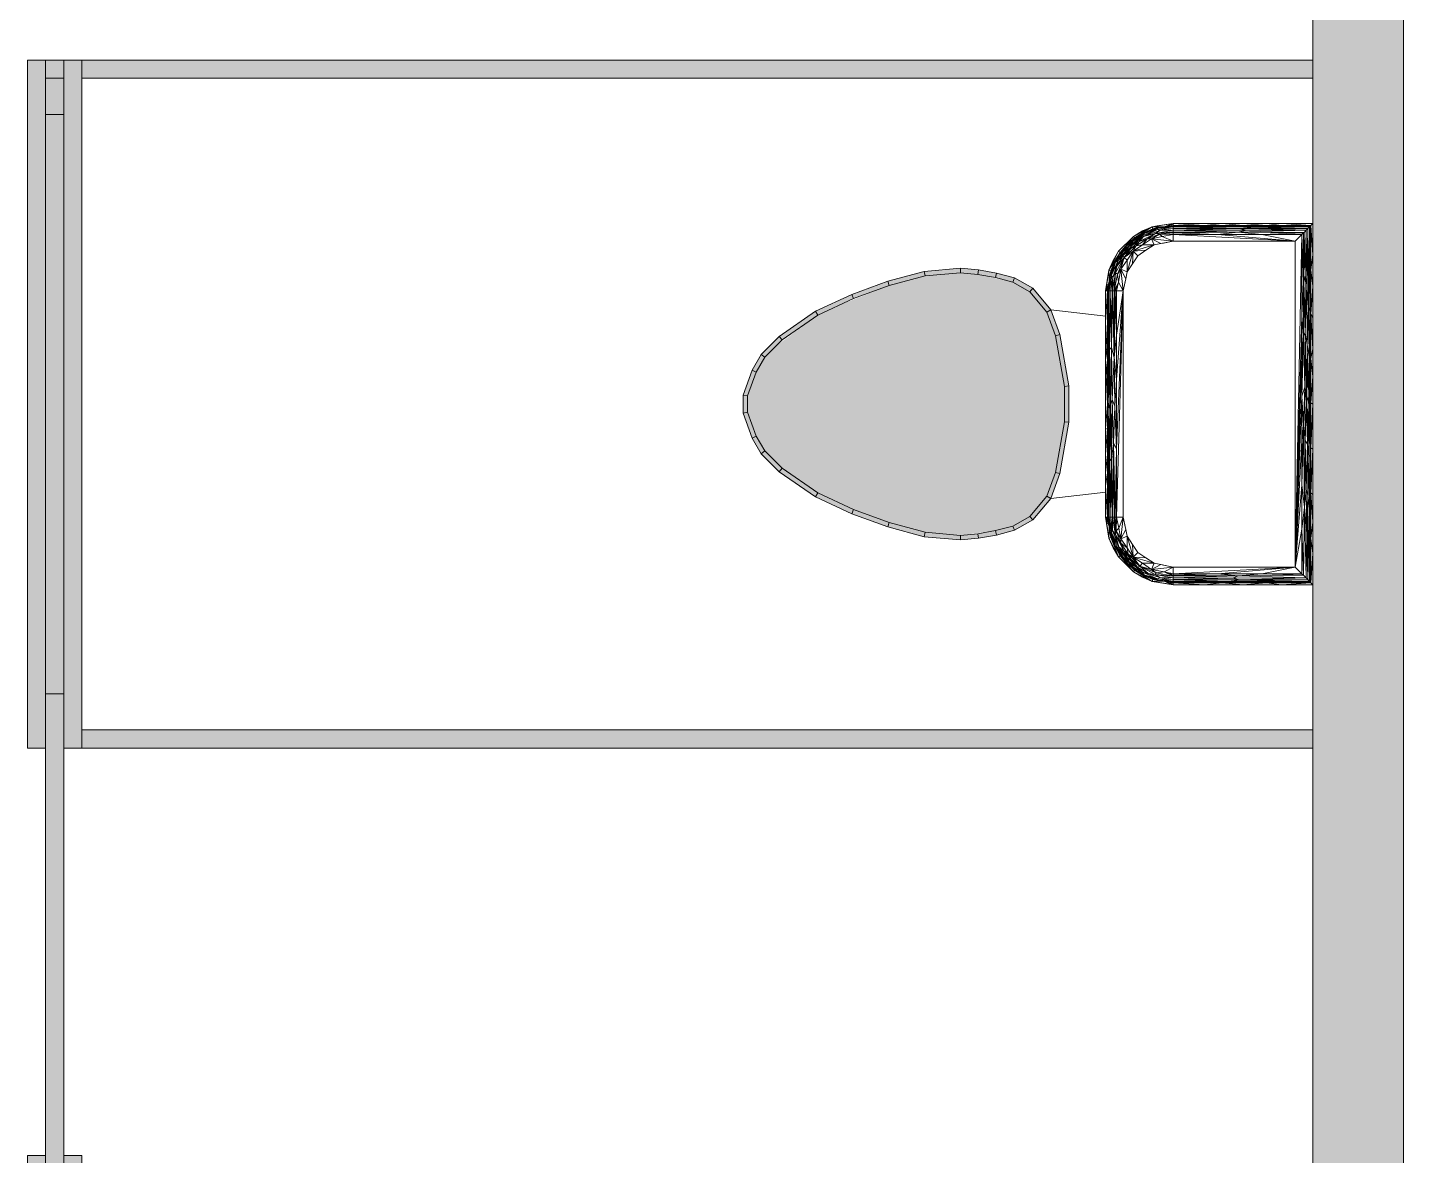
# Model space of a CAD drawing. Header units: inches. Extents: x 20461 to 27285, y -26063 to -19005.
# Drawn here: x 25431.4 to 25507.4, y -22653.8 to -22591.5 of the extents above; entities that cross this region are included whole.
import ezdxf

# ---------------------------------------------------------------- set-up
doc = ezdxf.new("R2010")
doc.units = ezdxf.units.IN
doc.header["$MEASUREMENT"] = 0
for name, color, linetype, lineweight in [('A-DOOR', 31, 'Continuous', 9), ('A-GENM', 13, 'Continuous', 9), ('A-WALL', 113, 'Continuous', 9)]:
    doc.layers.add(name, color=color, linetype=linetype, lineweight=lineweight)

# ---------------------------------------------------------------- blocks, each defined once
blk = doc.blocks.new('Toilet-Domestic-3D-Toilet-Domestic-3D-2422-Toilet-Domestic-3D-2422 - Toilet-Domestic-3D-Toilet-Domestic-3D-2422-300451 - 131611-300643-Site Plan - Phase 1')
at = {"layer": 'A-GENM'}
for points in [[(12, 1.75), (13.946, 2.008), (14.904, 2.265), (15.837, 2.794), (16.78, 3.917), (17.281, 5.36), (17.75, 8.021), (17.75, 9.978), (17.258, 12.77), (16.78, 14.082), (15.837, 15.205), (14.904, 15.734), (12.964, 16.164), (12, 16.249), (10.051, 16.078), (8.075, 15.549), (5.345, 14.478), (4.125, 13.909), (1.828, 12.214), (1.2, 11.586), (0.727, 10.767), (0.25, 9.455), (0.25, 8.544), (0.727, 7.232), (1.2, 6.413), (2.161, 5.452), (4.125, 4.09), (6.096, 3.171), (8.075, 2.45), (10.051, 1.921)], [(8.075, 15.549), (10.051, 16.078), (10.008, 16.323), (8.001, 15.785)], [(10.051, 16.078), (12, 16.249), (12, 16.497), (10.008, 16.323)], [(12.964, 16.164), (12.996, 16.41), (12, 16.497), (12, 16.249), (12.354, 16.218)], [(13.946, 15.991), (13.999, 16.233), (12.996, 16.41), (12.964, 16.164)], [(14.904, 15.734), (14.999, 15.965), (13.999, 16.233), (13.946, 15.991)], [(15.837, 15.205), (15.998, 15.399), (14.999, 15.965), (14.904, 15.734)], [(6.096, 14.828), (8.075, 15.549), (8.001, 15.785), (6.001, 15.057)], [(16.78, 14.082), (16.998, 14.208), (15.998, 15.399), (15.837, 15.205)], [(4.125, 13.909), (6.096, 14.828), (6.001, 15.057), (4.001, 14.124)], [(2.161, 12.547), (4.125, 13.909), (4.001, 14.124), (2.002, 12.737)], [(17.258, 12.77), (17.498, 12.834), (16.998, 14.208), (16.78, 14.082)], [(1.2, 11.586), (2.161, 12.547), (2.002, 12.737), (1.002, 11.738)], [(17.75, 9.978), (17.997, 9.999), (17.498, 12.834), (17.258, 12.77), (17.356, 12.214)], [(0.727, 10.767), (1.2, 11.586), (1.002, 11.738), (0.502, 10.872)], [(0.25, 9.455), (0.727, 10.767), (0.502, 10.872), (0.003, 9.499)], [(17.997, 8), (17.997, 9.999), (17.75, 9.978), (17.75, 8.021)], [(0.003, 8.5), (0.25, 8.544), (0.25, 9.455), (0.003, 9.499)], [(0.502, 7.127), (0.727, 7.232), (0.25, 8.544), (0.003, 8.5)], [(17.498, 5.165), (17.997, 8), (17.75, 8.021), (17.258, 5.229)], [(1.002, 6.261), (1.2, 6.413), (0.727, 7.232), (0.502, 7.127)], [(2.002, 5.262), (2.161, 5.452), (1.2, 6.413), (1.002, 6.261)], [(4.001, 3.875), (4.125, 4.09), (2.161, 5.452), (2.002, 5.262)], [(16.998, 3.791), (17.498, 5.165), (17.258, 5.229), (16.78, 3.917)], [(6.001, 2.942), (6.096, 3.171), (4.125, 4.09), (4.001, 3.875), (5.345, 3.248)], [(15.998, 2.6), (16.998, 3.791), (16.78, 3.917), (15.837, 2.794)], [(8.001, 2.214), (8.075, 2.45), (6.096, 3.171), (6.001, 2.942)], [(10.008, 1.676), (10.051, 1.921), (8.075, 2.45), (8.001, 2.214)], [(14.999, 2.034), (15.998, 2.6), (15.837, 2.794), (14.904, 2.265)], [(12, 1.502), (12, 1.75), (10.051, 1.921), (10.008, 1.676)], [(12, 1.502), (12.996, 1.589), (12.964, 1.835), (12, 1.75)], [(12.996, 1.589), (13.999, 1.766), (13.946, 2.008), (12.964, 1.835)], [(13.999, 1.766), (14.999, 2.034), (14.904, 2.265), (13.946, 2.008)]]:
    blk.add_hatch(color=256, dxfattribs=at).paths.add_polyline_path(points, flags=0)
for p, q in [((20.736, 17.439), (21.56, 18.264)), ((20.824, 17.375), (21.56, 18.264)), ((21.305, 17.695), (22.072, 18.316)), ((22.113, 18.255), (21.305, 17.695)), ((21.822, 18.275), (21.419, 17.965)), ((22.113, 18.255), (21.481, 17.75)), ((21.539, 17.999), (22.157, 18.425)), ((21.539, 17.999), (22.072, 18.316)), ((22.6, 18.794), (21.56, 18.264)), ((22.069, 18.561), (21.56, 18.264)), ((21.624, 18.174), (21.56, 18.264)), ((21.624, 18.174), (22.6, 18.794)), ((22.632, 18.687), (21.624, 18.174)), ((22.33, 18.554), (21.624, 18.174)), ((21.747, 18.224), (22.33, 18.554)), ((21.747, 18.224), (22.157, 18.425)), ((21.774, 18.138), (21.958, 18.344)), ((22.784, 18.428), (21.885, 17.972)), ((22.113, 18.255), (21.885, 17.972)), ((21.938, 18.457), (22.069, 18.561)), ((22.6, 18.794), (22.069, 18.561)), ((22.303, 18.643), (22.069, 18.561)), ((22.887, 18.646), (22.072, 18.316)), ((22.157, 18.425), (22.072, 18.316)), ((22.113, 18.255), (22.072, 18.316)), ((22.887, 18.646), (22.113, 18.255)), ((23.016, 18.587), (22.113, 18.255)), ((22.784, 18.428), (22.113, 18.255)), ((22.922, 18.722), (22.157, 18.425)), ((22.887, 18.646), (22.157, 18.425)), ((22.33, 18.554), (22.157, 18.425)), ((22.238, 18.487), (22.499, 18.528)), ((22.784, 18.428), (22.318, 18.132)), ((22.318, 18.132), (23.007, 18.385)), ((22.33, 18.554), (22.954, 18.762)), ((22.922, 18.722), (22.33, 18.554)), ((22.632, 18.687), (22.33, 18.554)), ((22.803, 18.714), (22.439, 18.589)), ((22.559, 18.129), (23.007, 18.385)), ((22.559, 18.129), (23.153, 18.248)), ((23.751, 18.976), (22.6, 18.794)), ((23.751, 18.964), (22.6, 18.794)), ((22.6, 18.794), (22.866, 18.839)), ((22.632, 18.687), (22.6, 18.794)), ((23.259, 18.787), (22.6, 18.794)), ((22.632, 18.687), (23.259, 18.787)), ((22.632, 18.687), (22.954, 18.762)), ((22.873, 18.725), (22.722, 18.596)), ((23.751, 18.604), (22.784, 18.428)), ((23.016, 18.587), (22.784, 18.428)), ((23.751, 18.504), (22.784, 18.428)), ((22.784, 18.428), (23.007, 18.385)), ((23.751, 18.964), (22.866, 18.839)), ((22.887, 18.646), (23.751, 18.784)), ((22.887, 18.646), (22.922, 18.722)), ((22.887, 18.646), (23.751, 18.694)), ((22.887, 18.646), (23.016, 18.587)), ((22.922, 18.722), (23.751, 18.817)), ((22.922, 18.722), (23.751, 18.784)), ((22.922, 18.722), (22.954, 18.762)), ((23.751, 18.817), (22.954, 18.762)), ((22.954, 18.762), (23.259, 18.787)), ((22.995, 18.745), (23.17, 18.741)), ((23.751, 18.504), (23.007, 18.385)), ((23.007, 18.385), (23.751, 18.453)), ((23.153, 18.248), (23.007, 18.385)), ((23.751, 18.366), (23.007, 18.385)), ((23.016, 18.587), (23.751, 18.694)), ((23.751, 18.604), (23.016, 18.587)), ((23.751, 18.5), (23.065, 18.391)), ((23.153, 18.248), (23.751, 18.366)), ((23.751, 17.999), (23.153, 18.248)), ((23.751, 18.828), (23.173, 18.773)), ((23.751, 18.976), (23.259, 18.787)), ((23.751, 18.864), (23.259, 18.787)), ((23.751, 18.835), (23.259, 18.787)), ((23.751, 18.817), (23.259, 18.787)), ((23.751, 18.911), (23.414, 18.846)), ((23.751, 18.911), (23.538, 18.894)), ((23.751, 18.976), (25.482, 18.976)), ((23.751, 18.864), (23.751, 18.976)), ((23.751, 18.864), (25.482, 18.976)), ((23.751, 18.835), (26.467, 18.864)), ((23.751, 18.835), (23.751, 18.864)), ((26.467, 18.864), (23.751, 18.864)), ((27.759, 18.828), (23.751, 18.835)), ((23.751, 18.835), (23.751, 18.817)), ((27.759, 18.828), (23.751, 18.784)), ((27.759, 18.828), (23.751, 18.817)), ((23.751, 18.784), (23.751, 18.817)), ((27.428, 18.705), (23.751, 18.784)), ((28.272, 18.775), (23.751, 18.784)), ((23.751, 18.694), (23.751, 18.784)), ((23.751, 18.604), (27.428, 18.705)), ((27.428, 18.705), (23.751, 18.694)), ((23.751, 18.604), (23.751, 18.694)), ((23.751, 18.604), (27.797, 18.606)), ((23.751, 18.604), (27.352, 18.495)), ((23.751, 18.604), (23.751, 18.504)), ((27.352, 18.495), (23.751, 18.504)), ((23.751, 18.504), (23.751, 18.453)), ((27.352, 18.495), (23.751, 18.453)), ((26.2, 18.366), (23.751, 18.453)), ((23.751, 18.366), (23.751, 18.453)), ((30.498, 17.999), (23.751, 18.366)), ((23.751, 17.999), (23.751, 18.366)), ((26.2, 18.366), (23.751, 18.366)), ((25.482, 18.976), (27.612, 18.976)), ((26.467, 18.864), (25.482, 18.976)), ((26.2, 18.366), (27.352, 18.495)), ((30.498, 17.999), (26.2, 18.366)), ((26.2, 18.366), (28.649, 18.366)), ((26.467, 18.864), (27.612, 18.976)), ((27.759, 18.828), (26.467, 18.864)), ((26.467, 18.864), (28.916, 18.864)), ((27.352, 18.495), (27.797, 18.606)), ((27.352, 18.495), (31.105, 18.604)), ((27.352, 18.495), (28.649, 18.366)), ((27.352, 18.495), (30.952, 18.453)), ((27.352, 18.495), (30.984, 18.485)), ((27.428, 18.705), (28.272, 18.775)), ((27.428, 18.705), (27.797, 18.606)), ((27.428, 18.705), (31.195, 18.694)), ((29.745, 18.976), (27.612, 18.976)), ((28.916, 18.864), (27.612, 18.976)), ((27.759, 18.828), (28.916, 18.864)), ((31.324, 18.825), (27.759, 18.828)), ((27.759, 18.828), (28.272, 18.775)), ((27.759, 18.828), (31.283, 18.784)), ((27.797, 18.606), (31.195, 18.694)), ((31.105, 18.604), (27.797, 18.606)), ((28.272, 18.775), (31.283, 18.784)), ((28.272, 18.775), (31.195, 18.694)), ((28.649, 18.366), (30.952, 18.453)), ((30.498, 17.999), (28.649, 18.366)), ((30.867, 18.366), (28.649, 18.366)), ((29.745, 18.976), (28.916, 18.864)), ((31.324, 18.825), (28.916, 18.864)), ((31.336, 18.835), (28.916, 18.864)), ((31.365, 18.864), (28.916, 18.864)), ((29.745, 18.976), (31.476, 18.976)), ((31.365, 18.864), (29.745, 18.976)), ((30.498, 17.999), (30.867, 18.366)), ((30.498, 0), (30.867, 18.366)), ((30.867, 18.366), (30.952, 18.453)), ((30.867, 18.366), (30.952, 15.731)), ((30.867, 18.366), (30.867, 13.898)), ((30.952, 15.731), (30.984, 18.485)), ((30.952, 18.453), (30.984, 18.485)), ((30.952, 15.731), (30.952, 18.453)), ((31.105, 18.604), (30.984, 18.485)), ((31.055, 16.113), (30.984, 18.485)), ((31.105, 18.604), (31.055, 16.113)), ((31.105, 18.604), (31.195, 18.694)), ((31.105, 18.604), (31.146, 15.564)), ((31.195, 18.694), (31.146, 15.564)), ((31.16, 18.837), (31.327, 18.828)), ((31.195, 18.694), (31.283, 18.784)), ((31.195, 18.694), (31.233, 14.354)), ((31.283, 18.784), (31.233, 14.354)), ((31.324, 18.825), (31.283, 18.784)), ((31.283, 18.784), (31.295, 14.134)), ((31.283, 18.784), (31.336, 15.19)), ((31.324, 18.825), (31.336, 18.835)), ((31.324, 18.825), (31.336, 15.19)), ((31.327, 18.828), (31.336, 18.566)), ((31.336, 18.835), (31.365, 18.864)), ((31.336, 18.835), (31.336, 15.19)), ((31.336, 18.835), (31.365, 16.415)), ((31.365, 18.864), (31.477, 18.976)), ((31.365, 18.864), (31.365, 16.415)), ((31.365, 18.864), (31.476, 17.25)), ((21.305, 17.695), (20.716, 16.932)), ((21.22, 17.78), (20.774, 17.253)), ((20.824, 17.375), (21.624, 18.174)), ((21.22, 17.78), (20.824, 17.375)), ((21.184, 17.727), (20.924, 17.464)), ((21.053, 17.533), (20.924, 17.464)), ((20.985, 17.433), (21.539, 17.999)), ((21.22, 17.78), (20.985, 17.433)), ((20.985, 17.433), (21.305, 17.695)), ((20.991, 17.209), (21.481, 17.75)), ((20.991, 17.209), (21.305, 17.695)), ((20.991, 17.209), (21.407, 17.571)), ((21.718, 17.732), (21.047, 17.093)), ((21.407, 17.571), (21.047, 17.093)), ((21.22, 17.78), (21.747, 18.224)), ((21.22, 17.78), (21.624, 18.174)), ((21.22, 17.78), (21.539, 17.999)), ((21.419, 17.965), (21.272, 17.816)), ((21.539, 17.999), (21.305, 17.695)), ((21.305, 17.695), (21.481, 17.75)), ((21.442, 17.656), (21.361, 17.53)), ((21.407, 17.571), (21.885, 17.972)), ((21.481, 17.75), (21.407, 17.571)), ((21.718, 17.732), (21.407, 17.571)), ((21.568, 18.016), (21.419, 17.965)), ((21.481, 17.75), (21.885, 17.972)), ((21.6, 17.9), (21.515, 17.769)), ((21.747, 18.224), (21.539, 17.999)), ((21.545, 17.454), (22.052, 17.791)), ((21.545, 17.454), (22.699, 17.789)), ((21.545, 17.454), (21.718, 17.732)), ((21.545, 17.454), (22.251, 17.492)), ((21.571, 18.121), (21.716, 18.221)), ((21.747, 18.224), (21.624, 18.174)), ((21.718, 17.732), (22.318, 18.132)), ((21.718, 17.732), (21.885, 17.972)), ((21.718, 17.732), (22.052, 17.791)), ((21.806, 17.194), (22.251, 17.492)), ((21.806, 17.194), (22.252, 17.492)), ((22.318, 18.132), (21.885, 17.972)), ((22.318, 18.132), (22.052, 17.791)), ((22.559, 18.129), (22.052, 17.791)), ((22.699, 17.789), (22.052, 17.791)), ((22.699, 17.789), (22.251, 17.492)), ((22.698, 17.79), (22.252, 17.492)), ((22.318, 18.132), (22.559, 18.129)), ((22.699, 17.789), (22.559, 18.129)), ((23.751, 17.999), (22.559, 18.129)), ((23.077, 17.865), (22.559, 18.129)), ((23.078, 17.865), (22.698, 17.79)), ((22.699, 17.789), (23.077, 17.865)), ((22.699, 17.789), (23.077, 17.865)), ((23.751, 17.999), (23.077, 17.865)), ((23.224, 17.895), (23.077, 17.865)), ((23.078, 17.865), (23.75, 17.999)), ((23.751, 17.999), (23.224, 17.895)), ((30.499, 17.999), (23.75, 17.999)), ((30.498, 17.999), (23.751, 17.999)), ((30.498, 17.999), (30.498, 0)), ((30.499, 17.999), (30.499, 0)), ((20.206, 16.4), (20.736, 17.439)), ((20.824, 17.375), (20.206, 16.4)), ((20.206, 16.4), (20.438, 16.931)), ((20.575, 16.843), (20.276, 16.078)), ((20.824, 17.375), (20.312, 16.367)), ((20.438, 16.931), (20.353, 16.688)), ((20.356, 16.112), (20.716, 16.932)), ((20.575, 16.843), (20.356, 16.112)), ((20.414, 15.986), (20.716, 16.932)), ((20.736, 17.439), (20.438, 16.931)), ((20.547, 17.068), (20.438, 16.931)), ((20.446, 16.669), (20.824, 17.375)), ((20.446, 16.669), (20.774, 17.253)), ((20.575, 16.843), (20.446, 16.669)), ((20.512, 16.761), (20.47, 16.492)), ((20.575, 16.843), (20.985, 17.433)), ((20.575, 16.843), (20.774, 17.253)), ((20.575, 16.843), (20.716, 16.932)), ((20.578, 16.242), (21.047, 17.093)), ((20.991, 17.209), (20.64, 16.62)), ((20.64, 16.62), (21.047, 17.093)), ((20.64, 16.62), (20.716, 16.932)), ((20.887, 17.25), (20.655, 17.041)), ((20.672, 16.181), (21.047, 17.093)), ((20.985, 17.433), (20.716, 16.932)), ((20.991, 17.209), (20.716, 16.932)), ((20.824, 17.375), (20.736, 17.439)), ((20.745, 17.219), (20.924, 17.464)), ((20.985, 17.433), (20.774, 17.253)), ((20.824, 17.375), (20.774, 17.253)), ((20.878, 17.429), (20.777, 17.282)), ((20.871, 16.443), (21.047, 17.093)), ((20.871, 16.443), (21.208, 16.948)), ((20.933, 17.335), (20.924, 17.464)), ((20.991, 17.209), (21.047, 17.093)), ((21.545, 17.454), (21.047, 17.093)), ((21.208, 16.948), (21.047, 17.093)), ((21.545, 17.454), (21.208, 16.948)), ((21.211, 16.302), (21.208, 16.948)), ((21.21, 16.302), (21.508, 16.748)), ((21.545, 17.454), (21.211, 16.302)), ((21.211, 16.302), (21.507, 16.748)), ((21.545, 17.454), (21.507, 16.748)), ((21.806, 17.194), (21.507, 16.748)), ((21.806, 17.194), (21.508, 16.748)), ((21.806, 17.194), (21.545, 17.454)), ((31.365, 16.415), (31.476, 17.241)), ((10.008, 16.325), (8, 15.787)), ((10.051, 16.078), (8.075, 15.549)), ((10.008, 16.325), (12, 16.499)), ((10.051, 16.078), (10.008, 16.325)), ((12, 16.249), (10.051, 16.078)), ((12, 16.249), (12, 16.499)), ((12.996, 16.412), (12, 16.499)), ((12.964, 16.164), (12, 16.249)), ((12.964, 16.164), (12.996, 16.412)), ((13.946, 15.991), (12.964, 16.164)), ((12.996, 16.412), (14, 16.235)), ((13.946, 15.991), (14, 16.235)), ((14.904, 15.734), (13.946, 15.991)), ((14, 16.235), (15, 15.967)), ((14.904, 15.734), (15, 15.967)), ((15, 15.967), (16, 15.401)), ((20.206, 16.4), (20.024, 15.249)), ((20.206, 16.4), (20.036, 15.249)), ((20.159, 16.132), (20.036, 15.249)), ((20.206, 16.4), (20.159, 16.132)), ((20.276, 16.078), (20.183, 15.249)), ((20.238, 16.046), (20.183, 15.249)), ((20.212, 15.741), (20.206, 16.4)), ((20.312, 16.367), (20.206, 16.4)), ((20.212, 15.741), (20.312, 16.367)), ((20.212, 15.741), (20.238, 16.046)), ((20.356, 16.112), (20.215, 15.249)), ((20.276, 16.078), (20.215, 15.249)), ((20.446, 16.669), (20.238, 16.046)), ((20.238, 16.046), (20.312, 16.367)), ((20.238, 16.046), (20.276, 16.078)), ((20.255, 16.012), (20.259, 15.845)), ((20.273, 16.125), (20.406, 16.281)), ((20.446, 16.669), (20.276, 16.078)), ((20.276, 16.078), (20.356, 16.112)), ((20.284, 16.191), (20.411, 16.563)), ((20.306, 15.249), (20.356, 16.112)), ((20.306, 15.249), (20.414, 15.986)), ((20.446, 16.669), (20.312, 16.367)), ((20.414, 15.986), (20.356, 16.112)), ((20.578, 16.242), (20.397, 15.249)), ((20.414, 15.986), (20.397, 15.249)), ((20.414, 15.986), (20.64, 16.62)), ((20.578, 16.242), (20.414, 15.986)), ((20.496, 15.249), (20.578, 16.242)), ((20.496, 15.249), (20.672, 16.181)), ((20.578, 16.242), (20.64, 16.62)), ((20.578, 16.242), (20.672, 16.181)), ((20.871, 16.443), (20.672, 16.181)), ((20.731, 15.737), (20.672, 16.181)), ((20.871, 16.443), (20.731, 15.737)), ((20.871, 16.443), (21.135, 15.921)), ((20.871, 16.443), (21, 15.249)), ((20.871, 16.443), (21.211, 16.302)), ((21.134, 15.921), (21.21, 16.302)), ((21.135, 15.921), (21.211, 16.302)), ((30.952, 15.731), (31.055, 16.113)), ((31.055, 16.113), (31.04, 12.942)), ((31.146, 15.564), (31.055, 16.113)), ((31.336, 15.19), (31.365, 16.415)), ((31.365, 16.415), (31.365, 13.966)), ((31.365, 16.415), (31.476, 15.515)), ((8, 15.787), (6, 15.059)), ((8.075, 15.549), (6.096, 14.828)), ((8.075, 15.549), (8, 15.787)), ((15.837, 15.205), (14.904, 15.734)), ((15.837, 15.205), (16, 15.401)), ((16.78, 14.082), (15.837, 15.205)), ((17, 14.209), (16, 15.401)), ((20.212, 15.741), (20.024, 15.249)), ((20.024, 15.249), (20.024, 13.518)), ((20.024, 15.249), (20.136, 15.249)), ((20.136, 15.249), (20.024, 13.518)), ((20.155, 15.591), (20.089, 15.249)), ((20.106, 15.463), (20.089, 15.249)), ((20.212, 15.741), (20.136, 15.249)), ((20.165, 15.249), (20.136, 11.449)), ((20.165, 15.249), (20.136, 15.249)), ((20.136, 11.449), (20.136, 15.249)), ((20.165, 15.249), (20.212, 15.741)), ((20.165, 15.249), (20.183, 15.249)), ((20.165, 15.249), (20.177, 11.181)), ((20.228, 15.842), (20.171, 15.249)), ((20.183, 15.249), (20.177, 11.181)), ((20.215, 15.249), (20.177, 11.181)), ((20.212, 15.741), (20.183, 15.249)), ((20.183, 15.249), (20.215, 15.249)), ((20.306, 15.249), (20.215, 15.249)), ((20.247, 12.022), (20.215, 15.249)), ((20.306, 15.249), (20.247, 12.022)), ((20.306, 15.249), (20.344, 12.125)), ((20.306, 15.249), (20.397, 15.249)), ((20.344, 12.125), (20.397, 15.249)), ((20.496, 15.249), (20.397, 15.249)), ((20.499, 11.575), (20.397, 15.249)), ((20.496, 15.249), (20.731, 15.737)), ((20.496, 15.249), (20.546, 15.249)), ((20.496, 15.249), (20.499, 11.575)), ((20.672, 15.44), (20.499, 15.249)), ((20.546, 15.249), (20.499, 11.575)), ((20.546, 15.249), (20.731, 15.737)), ((20.634, 12.8), (20.546, 15.249)), ((20.634, 15.249), (20.546, 15.249)), ((20.634, 15.249), (20.731, 15.737)), ((20.634, 10.351), (21, 15.249)), ((20.634, 12.8), (20.634, 15.249)), ((20.634, 12.8), (21, 15.249)), ((20.634, 15.249), (21, 15.249)), ((21, 15.249), (20.634, 2.75)), ((21, 15.249), (20.634, 6.549)), ((21, 15.249), (20.731, 15.737)), ((21.135, 15.921), (21, 15.249)), ((21, 15.249), (21.106, 15.775)), ((21, 15.249), (21, 2.75)), ((21.001, 15.249), (21.134, 15.921)), ((21.001, 2.749), (21.001, 15.249)), ((21.135, 15.921), (21.106, 15.775)), ((30.952, 15.731), (30.867, 13.898)), ((30.952, 15.731), (30.949, 12.781)), ((30.952, 15.731), (31.04, 12.942)), ((31.146, 15.564), (31.04, 12.942)), ((31.16, 12.271), (31.146, 15.564)), ((31.146, 15.564), (31.233, 14.354)), ((31.365, 13.966), (31.476, 15.506)), ((6, 15.059), (4, 14.127)), ((6.096, 14.828), (4.125, 13.909)), ((6.096, 14.828), (6, 15.059)), ((31.295, 14.134), (31.336, 15.19)), ((31.336, 15.19), (31.318, 11.646)), ((31.336, 15.19), (31.351, 12.741)), ((31.336, 15.19), (31.365, 13.966)), ((4, 14.127), (2, 12.739)), ((4.125, 13.909), (2.161, 12.547)), ((4.125, 13.909), (4, 14.127)), ((16.78, 14.082), (17, 14.209)), ((17.258, 12.77), (16.78, 14.082)), ((17, 14.209), (17.5, 12.835)), ((20.037, 13.86), (17.001, 14.209)), ((30.498, 0), (30.867, 13.898)), ((30.867, 11.665), (30.867, 13.898)), ((30.949, 12.781), (30.867, 13.898)), ((31.16, 12.271), (31.233, 14.354)), ((31.295, 14.134), (31.233, 14.354)), ((31.233, 14.354), (31.26, 11.635)), ((31.295, 14.134), (31.26, 11.635)), ((31.295, 14.134), (31.318, 11.646)), ((31.351, 12.741), (31.365, 13.966)), ((31.365, 13.966), (31.476, 12.054)), ((31.365, 13.966), (31.365, 11.517)), ((31.365, 13.966), (31.476, 13.781)), ((20.024, 13.518), (20.024, 12.125)), ((20.136, 11.449), (20.024, 13.518)), ((31.04, 12.942), (30.949, 12.781)), ((31.025, 9.926), (31.04, 12.942)), ((31.16, 12.271), (31.04, 12.942)), ((31.122, 9.12), (31.04, 12.942)), ((1, 11.739), (2, 12.739)), ((2.161, 12.547), (1.2, 11.586)), ((2.161, 12.547), (2, 12.739)), ((17.258, 12.77), (17.5, 12.835)), ((17.75, 9.978), (17.258, 12.77)), ((18, 9.999), (17.5, 12.835)), ((20.634, 12.8), (20.499, 11.575)), ((20.634, 10.351), (20.634, 12.8)), ((30.867, 11.665), (30.949, 12.781)), ((30.867, 9.431), (30.949, 12.781)), ((31.025, 9.926), (30.949, 12.781)), ((31.16, 12.271), (31.122, 9.12)), ((31.21, 9.437), (31.16, 12.271)), ((31.16, 12.271), (31.26, 11.635)), ((31.351, 12.741), (31.318, 11.646)), ((31.336, 8.859), (31.351, 12.741)), ((31.351, 12.741), (31.365, 11.517)), ((1, 11.739), (0.5, 10.873)), ((1.2, 11.586), (0.727, 10.767)), ((1.2, 11.586), (1, 11.739)), ((20.024, 10.562), (20.024, 12.125)), ((20.136, 11.449), (20.024, 12.125)), ((20.136, 11.449), (20.024, 10.562)), ((20.136, 11.449), (20.024, 9)), ((20.177, 11.181), (20.136, 11.449)), ((20.136, 11.449), (20.15, 9.11)), ((20.136, 11.449), (20.136, 7.648)), ((20.247, 12.022), (20.177, 11.181)), ((20.247, 12.022), (20.218, 8.739)), ((20.247, 12.022), (20.344, 12.125)), ((20.247, 12.022), (20.294, 9)), ((20.344, 12.125), (20.294, 9)), ((20.344, 12.125), (20.499, 11.575)), ((20.344, 12.125), (20.394, 9.248)), ((20.499, 11.575), (20.394, 9.248)), ((20.634, 10.351), (20.499, 11.575)), ((20.499, 11.575), (20.54, 8.889)), ((30.867, 11.665), (30.498, 0)), ((30.867, 11.665), (30.867, 9.431)), ((31.21, 9.437), (31.26, 11.635)), ((31.26, 11.635), (31.318, 11.646)), ((31.286, 8.955), (31.26, 11.635)), ((31.286, 8.955), (31.318, 11.646)), ((31.336, 8.859), (31.318, 11.646)), ((31.336, 8.859), (31.365, 11.517)), ((31.476, 12.045), (31.365, 11.517)), ((31.365, 9.066), (31.365, 11.517)), ((31.476, 10.527), (31.365, 11.517)), ((0.5, 10.873), (0, 9.499)), ((0.727, 10.767), (0.25, 9.455)), ((0.727, 10.767), (0.5, 10.873)), ((20.177, 11.181), (20.15, 9.11)), ((20.177, 11.181), (20.218, 8.739)), ((17.75, 9.978), (18, 9.999)), ((17.75, 8.021), (17.75, 9.978)), ((18, 9.999), (18, 7.999)), ((20.024, 10.562), (20.024, 9)), ((20.634, 10.351), (20.54, 8.889)), ((20.634, 10.351), (20.634, 6.549)), ((30.867, 9.431), (31.025, 9.926)), ((31.025, 9.926), (30.955, 7.818)), ((31.025, 9.926), (31.122, 9.12)), ((31.025, 9.926), (31.052, 6.981)), ((31.365, 9.066), (31.476, 10.518)), ((0.25, 9.455), (0, 9.499)), ((0, 8.499), (0, 9.499)), ((0.25, 9.455), (0.25, 8.544)), ((20.294, 9), (20.394, 9.248)), ((20.35, 5.981), (20.394, 9.248)), ((20.467, 6.819), (20.394, 9.248)), ((20.54, 8.889), (20.394, 9.248)), ((30.498, 0), (30.867, 9.431)), ((30.867, 9.431), (30.867, 6.981)), ((30.867, 9.431), (30.955, 7.818)), ((31.122, 9.12), (31.052, 6.981)), ((31.21, 9.437), (31.122, 9.12)), ((31.181, 6.788), (31.122, 9.12)), ((31.21, 9.437), (31.181, 6.788)), ((31.21, 9.437), (31.286, 8.955)), ((31.21, 9.437), (31.254, 6.097)), ((0.25, 8.544), (0, 8.499)), ((0.5, 7.126), (0, 8.499)), ((0.25, 8.544), (0.727, 7.232)), ((20.024, 7.607), (20.024, 9)), ((20.136, 7.648), (20.024, 9)), ((20.15, 9.11), (20.136, 7.648)), ((20.165, 6.423), (20.15, 9.11)), ((20.218, 8.739), (20.15, 9.11)), ((20.165, 6.423), (20.218, 8.739)), ((20.2, 5.2), (20.218, 8.739)), ((20.294, 9), (20.218, 8.739)), ((20.253, 5.867), (20.218, 8.739)), ((20.294, 9), (20.253, 5.867)), ((20.35, 5.981), (20.294, 9)), ((20.467, 6.819), (20.54, 8.889)), ((20.634, 6.549), (20.54, 8.889)), ((31.286, 8.955), (31.254, 6.097)), ((31.336, 8.859), (31.286, 8.955)), ((31.315, 6.171), (31.286, 8.955)), ((31.336, 8.859), (31.315, 6.171)), ((31.336, 8.859), (31.365, 9.066)), ((31.336, 8.859), (31.348, 6.571)), ((31.348, 6.571), (31.365, 9.066)), ((31.365, 6.583), (31.365, 9.066)), ((31.365, 9.066), (31.477, 9)), ((31.365, 6.583), (31.476, 8.991)), ((17.258, 5.229), (17.75, 8.021)), ((17.5, 5.164), (18, 7.999)), ((17.75, 8.021), (18, 7.999)), ((20.136, 7.648), (20.024, 6.214)), ((20.136, 7.648), (20.024, 7.607)), ((20.024, 6.214), (20.024, 7.607)), ((20.165, 6.423), (20.136, 7.648)), ((20.136, 7.648), (20.136, 5.199)), ((30.867, 4.532), (30.955, 7.818)), ((30.867, 6.981), (30.955, 7.818)), ((31.002, 3.306), (30.955, 7.818)), ((31.052, 6.981), (30.955, 7.818)), ((0.727, 7.232), (0.5, 7.126)), ((1, 6.26), (0.5, 7.126)), ((0.727, 7.232), (1.2, 6.413)), ((30.498, 0), (30.867, 6.981)), ((30.867, 4.532), (30.867, 6.981)), ((31.002, 3.306), (31.052, 6.981)), ((31.181, 6.788), (31.052, 6.981)), ((31.102, 4.279), (31.052, 6.981)), ((1.2, 6.413), (1, 6.26)), ((1, 6.26), (2, 5.26)), ((1.2, 6.413), (2.161, 5.452)), ((20.024, 6.214), (20.024, 4.481)), ((20.024, 6.214), (20.136, 5.199)), ((20.165, 6.423), (20.136, 5.199)), ((20.165, 2.75), (20.165, 6.423)), ((20.165, 6.423), (20.2, 5.2)), ((20.467, 6.819), (20.35, 5.981)), ((20.467, 6.819), (20.397, 2.75)), ((20.496, 2.75), (20.467, 6.819)), ((20.467, 6.819), (20.634, 6.549)), ((20.467, 6.819), (20.546, 2.75)), ((20.634, 6.549), (20.546, 2.75)), ((20.634, 2.75), (20.634, 6.549)), ((31.181, 6.788), (31.102, 4.279)), ((31.181, 6.788), (31.195, 3.973)), ((31.181, 6.788), (31.254, 6.097)), ((31.195, 3.973), (31.254, 6.097)), ((31.315, 6.171), (31.254, 6.097)), ((31.28, 3.22), (31.254, 6.097)), ((31.315, 6.171), (31.28, 3.22)), ((31.315, 6.171), (31.348, 6.571)), ((31.315, 6.171), (31.339, 2.842)), ((31.348, 6.571), (31.339, 2.842)), ((31.348, 6.571), (31.365, 6.583)), ((31.348, 6.571), (31.365, 4.1)), ((31.365, 6.583), (31.477, 6.505)), ((31.365, 6.583), (31.365, 4.1)), ((31.476, 6.497), (31.365, 4.1)), ((2.161, 5.452), (2, 5.26)), ((2.161, 5.452), (4.125, 4.09)), ((20.2, 5.2), (20.253, 5.867)), ((20.253, 5.867), (20.215, 2.75)), ((20.35, 5.981), (20.253, 5.867)), ((20.253, 5.867), (20.306, 2.75)), ((20.35, 5.981), (20.306, 2.75)), ((20.35, 5.981), (20.397, 2.75)), ((4, 3.872), (2, 5.26)), ((16.78, 3.917), (17.258, 5.229)), ((17.5, 5.164), (17, 3.79)), ((17.258, 5.229), (17.5, 5.164)), ((20.136, 5.199), (20.024, 4.481)), ((20.136, 2.75), (20.136, 5.199)), ((20.165, 2.75), (20.136, 5.199)), ((20.165, 2.75), (20.2, 5.2)), ((20.2, 5.2), (20.183, 2.75)), ((20.2, 5.2), (20.215, 2.75)), ((4.125, 4.09), (4, 3.872)), ((4, 3.872), (6, 2.94)), ((4.125, 4.09), (6.096, 3.171)), ((15.837, 2.794), (16.78, 3.917)), ((16.78, 3.917), (17, 3.79)), ((20.027, 4.138), (17.001, 3.79)), ((20.024, 4.481), (20.024, 2.75)), ((20.136, 2.75), (20.024, 4.481)), ((30.867, 4.532), (30.498, 0)), ((30.867, 4.532), (30.867, 2.082)), ((30.867, 4.532), (31.002, 3.306)), ((31.002, 3.306), (31.102, 4.279)), ((31.195, 3.973), (31.102, 4.279)), ((31.146, 1.849), (31.102, 4.279)), ((31.195, 3.973), (31.146, 1.849)), ((31.28, 3.22), (31.195, 3.973)), ((31.195, -0.694), (31.195, 3.973)), ((31.339, 2.842), (31.365, 4.1)), ((31.365, 1.584), (31.365, 4.1)), ((31.365, 4.1), (31.477, 4.011)), ((31.365, 4.1), (31.476, 2.493)), ((6.096, 3.171), (6, 2.94)), ((6.096, 3.171), (8.075, 2.45)), ((16, 2.598), (17, 3.79)), ((30.867, 2.082), (31.002, 3.306)), ((31.002, 3.306), (30.952, -0.454)), ((31.105, -0.605), (31.002, 3.306)), ((31.002, 3.306), (31.146, 1.849)), ((31.28, 3.22), (31.195, -0.694)), ((31.339, 2.842), (31.28, 3.22)), ((31.28, 3.22), (31.283, -0.785)), ((6, 2.94), (8, 2.212)), ((8.075, 2.45), (8, 2.212)), ((8.075, 2.45), (10.051, 1.921)), ((14.904, 2.265), (15.837, 2.794)), ((15, 2.032), (16, 2.598)), ((16, 2.598), (15.837, 2.794)), ((20.024, 2.75), (20.206, 1.598)), ((20.136, 2.75), (20.024, 2.75)), ((20.212, 2.257), (20.024, 2.75)), ((20.036, 2.75), (20.206, 1.598)), ((20.036, 2.75), (20.159, 1.866)), ((20.089, 2.75), (20.155, 2.408)), ((20.089, 2.75), (20.106, 2.536)), ((20.136, 2.75), (20.165, 2.75)), ((20.136, 2.75), (20.212, 2.257)), ((20.165, 2.75), (20.183, 2.75)), ((20.165, 2.75), (20.212, 2.257)), ((20.184, 2.975), (20.171, 2.75)), ((20.171, 2.75), (20.228, 2.157)), ((20.276, 1.92), (20.183, 2.75)), ((20.238, 1.953), (20.183, 2.75)), ((20.215, 2.75), (20.183, 2.75)), ((20.183, 2.75), (20.212, 2.257)), ((20.276, 1.92), (20.215, 2.75)), ((20.215, 2.75), (20.356, 1.887)), ((20.215, 2.75), (20.306, 2.75)), ((20.397, 2.75), (20.306, 2.75)), ((20.411, 2.016), (20.306, 2.75)), ((20.356, 1.887), (20.306, 2.75)), ((20.324, 2.428), (20.395, 1.979)), ((20.496, 2.75), (20.397, 2.75)), ((20.397, 2.75), (20.411, 2.016)), ((20.397, 2.75), (20.572, 1.784)), ((20.496, 2.75), (20.572, 1.784)), ((20.496, 2.75), (20.613, 2.005)), ((20.496, 2.75), (20.546, 2.75)), ((20.499, 2.75), (20.607, 2.078)), ((20.634, 2.75), (20.546, 2.75)), ((20.613, 2.005), (20.546, 2.75)), ((20.634, 2.75), (20.613, 2.005)), ((20.751, 2.153), (20.634, 2.75)), ((21, 2.75), (20.634, 2.75)), ((20.751, 2.153), (21, 2.75)), ((21, 2.75), (20.871, 1.557)), ((21, 2.75), (21.106, 2.224)), ((21, 2.75), (21.135, 2.079)), ((21.001, 2.749), (21.134, 2.078)), ((31.339, 2.842), (31.283, -0.785)), ((31.324, -0.825), (31.339, 2.842)), ((31.336, -0.836), (31.339, 2.842)), ((31.365, 1.584), (31.339, 2.842)), ((31.365, 1.584), (31.476, 2.484)), ((10.008, 1.674), (8, 2.212)), ((10.051, 1.921), (10.008, 1.674)), ((10.008, 1.674), (12, 1.499)), ((10.051, 1.921), (12, 1.75)), ((12, 1.75), (12.964, 1.835)), ((12, 1.75), (12, 1.499)), ((12.996, 1.587), (12, 1.499)), ((12.964, 1.835), (13.946, 2.008)), ((12.964, 1.835), (12.996, 1.587)), ((12.996, 1.587), (14, 1.764)), ((13.946, 2.008), (14.904, 2.265)), ((13.946, 2.008), (14, 1.764)), ((15, 2.032), (14, 1.764)), ((14.904, 2.265), (15, 2.032)), ((20.206, 1.598), (20.159, 1.866)), ((20.212, 2.257), (20.206, 1.598)), ((20.312, 1.632), (20.206, 1.598)), ((20.206, 1.598), (20.438, 1.069)), ((20.206, 1.598), (20.736, 0.56)), ((20.238, 1.953), (20.212, 2.257)), ((20.312, 1.632), (20.212, 2.257)), ((20.238, 1.953), (20.312, 1.632)), ((20.276, 1.92), (20.238, 1.953)), ((20.238, 1.953), (20.446, 1.33)), ((20.259, 2.153), (20.255, 1.986)), ((20.273, 1.874), (20.406, 1.718)), ((20.276, 1.92), (20.356, 1.887)), ((20.276, 1.92), (20.446, 1.33)), ((20.276, 1.92), (20.575, 1.156)), ((20.284, 1.808), (20.411, 1.436)), ((20.312, 1.632), (20.446, 1.33)), ((20.312, 1.632), (20.824, 0.624)), ((20.312, 1.632), (20.736, 0.56)), ((20.411, 2.016), (20.356, 1.887)), ((20.356, 1.887), (20.684, 1.071)), ((20.356, 1.887), (20.745, 1.113)), ((20.356, 1.887), (20.575, 1.156)), ((20.411, 2.016), (20.745, 1.113)), ((20.411, 2.016), (20.572, 1.784)), ((20.572, 1.784), (20.613, 2.005)), ((20.745, 1.113), (20.572, 1.784)), ((21.026, 0.885), (20.572, 1.784)), ((20.868, 1.318), (20.572, 1.784)), ((20.751, 2.153), (20.613, 2.005)), ((20.871, 1.557), (20.613, 2.005)), ((20.868, 1.318), (20.613, 2.005)), ((20.751, 2.153), (20.871, 1.557)), ((20.871, 1.557), (20.868, 1.318)), ((21.135, 2.079), (20.871, 1.557)), ((21.211, 1.698), (20.871, 1.557)), ((21.208, 1.052), (20.871, 1.557)), ((21.134, 2.078), (21.21, 1.697)), ((21.211, 1.698), (21.135, 2.079)), ((21.211, 1.698), (21.135, 2.079)), ((21.211, 1.698), (21.208, 1.052)), ((21.21, 1.697), (21.508, 1.251)), ((21.211, 1.698), (21.507, 1.251)), ((21.545, 0.545), (21.211, 1.698)), ((30.867, 2.082), (30.498, 0)), ((30.867, 2.082), (30.867, -0.368)), ((30.867, 2.082), (30.952, -0.454)), ((31.105, -0.605), (31.146, 1.849)), ((31.195, -0.694), (31.146, 1.849)), ((31.365, 1.584), (31.336, -0.836)), ((31.365, -0.866), (31.365, 1.584)), ((31.365, 1.584), (31.476, 0.759)), ((20.354, 1.308), (20.438, 1.069)), ((20.438, 1.069), (20.736, 0.56)), ((20.545, 0.934), (20.438, 1.069)), ((20.446, 1.33), (20.824, 0.624)), ((20.446, 1.33), (20.774, 0.746)), ((20.446, 1.33), (20.575, 1.156)), ((20.47, 1.506), (20.512, 1.237)), ((21, 0.539), (20.575, 1.156)), ((20.684, 1.071), (20.575, 1.156)), ((20.774, 0.746), (20.575, 1.156)), ((20.861, 0.773), (20.654, 0.958)), ((20.684, 1.071), (20.745, 1.113)), ((21, 0.539), (20.684, 1.071)), ((20.684, 1.071), (21.305, 0.305)), ((21.035, 0.419), (20.722, 0.824)), ((21.252, 0.481), (20.745, 1.113)), ((21.305, 0.305), (20.745, 1.113)), ((20.745, 1.113), (21.026, 0.885)), ((21.208, 1.052), (20.868, 1.318)), ((21.026, 0.885), (20.868, 1.318)), ((20.868, 1.318), (21.267, 0.716)), ((21.252, 0.481), (21.026, 0.885)), ((21.428, 0.407), (21.026, 0.885)), ((21.026, 0.885), (21.267, 0.716)), ((21.545, 0.545), (21.208, 1.052)), ((21.208, 1.052), (21.267, 0.716)), ((21.507, 1.251), (21.806, 0.806)), ((21.545, 0.545), (21.507, 1.251)), ((21.806, 0.805), (21.508, 1.251)), ((21.545, 0.545), (21.806, 0.806)), ((22.251, 0.507), (21.806, 0.806)), ((21.806, 0.805), (22.252, 0.507)), ((20.824, 0.624), (20.736, 0.56)), ((21.56, -0.265), (20.736, 0.56)), ((21, 0.539), (20.774, 0.746)), ((21.22, 0.22), (20.774, 0.746)), ((20.774, 0.746), (20.824, 0.624)), ((20.878, 0.57), (20.777, 0.717)), ((21.22, 0.22), (20.824, 0.624)), ((20.824, 0.624), (21.624, -0.176)), ((20.824, 0.624), (21.56, -0.265)), ((20.984, 0.565), (21.035, 0.419)), ((21, 0.539), (21.305, 0.305)), ((21, 0.539), (21.22, 0.22)), ((21, 0.539), (21.565, -0.015)), ((21.035, 0.419), (21.184, 0.272)), ((21.467, 0.362), (21.217, 0.524)), ((21.22, 0.22), (21.624, -0.176)), ((21.22, 0.22), (21.747, -0.224)), ((21.22, 0.22), (21.565, -0.015)), ((21.252, 0.481), (21.305, 0.305)), ((21.252, 0.481), (21.791, -0.009)), ((21.252, 0.481), (21.428, 0.407)), ((21.545, 0.545), (21.267, 0.716)), ((21.905, 0.048), (21.267, 0.716)), ((21.428, 0.407), (21.267, 0.716)), ((21.274, 0.183), (21.536, -0.076)), ((22.066, -0.286), (21.305, 0.305)), ((21.305, 0.305), (21.565, -0.015)), ((21.305, 0.305), (21.791, -0.009)), ((21.905, 0.048), (21.428, 0.407)), ((21.791, -0.009), (21.428, 0.407)), ((21.467, 0.052), (21.536, -0.076)), ((22.699, 0.21), (21.545, 0.545)), ((21.545, 0.545), (22.251, 0.507)), ((21.545, 0.545), (21.905, 0.048)), ((21.545, 0.545), (22.052, 0.208)), ((21.905, 0.048), (21.791, -0.009)), ((21.905, 0.048), (22.052, 0.208)), ((22.559, -0.13), (21.905, 0.048)), ((22.38, -0.36), (21.905, 0.048)), ((21.905, 0.048), (22.819, -0.328)), ((21.905, 0.048), (22.758, -0.42)), ((22.699, 0.21), (22.052, 0.208)), ((22.559, -0.13), (22.052, 0.208)), ((22.699, 0.21), (22.251, 0.507)), ((22.698, 0.209), (22.252, 0.507)), ((22.559, -0.13), (22.699, 0.21)), ((22.559, -0.13), (23.077, 0.133)), ((23.751, 0), (22.559, -0.13)), ((23.078, 0.134), (22.698, 0.209)), ((22.699, 0.21), (23.077, 0.133)), ((23.077, 0.133), (22.699, 0.21)), ((23.751, 0), (23.077, 0.133)), ((23.224, 0.104), (23.077, 0.133)), ((23.75, 0), (23.078, 0.134)), ((23.751, 0), (23.224, 0.104)), ((23.751, 0), (23.262, -0.271)), ((30.498, 0), (23.751, 0)), ((23.751, -0.368), (30.498, 0)), ((23.751, -0.368), (23.751, 0)), ((30.498, 0), (26.2, -0.368)), ((28.649, -0.368), (30.498, 0)), ((30.867, -0.368), (30.498, 0)), ((31.365, -0.866), (31.476, 0.75)), ((21.661, -0.066), (21.536, -0.076)), ((21.782, -0.256), (21.536, -0.076)), ((21.624, -0.176), (21.56, -0.265)), ((22.069, -0.561), (21.56, -0.265)), ((22.6, -0.794), (21.56, -0.265)), ((22.157, -0.426), (21.565, -0.015)), ((22.066, -0.286), (21.565, -0.015)), ((21.747, -0.224), (21.565, -0.015)), ((21.571, -0.123), (21.716, -0.222)), ((22.33, -0.555), (21.624, -0.176)), ((22.632, -0.688), (21.624, -0.176)), ((21.747, -0.224), (21.624, -0.176)), ((21.624, -0.176), (22.6, -0.794)), ((22.157, -0.426), (21.747, -0.224)), ((22.33, -0.555), (21.747, -0.224)), ((21.754, -0.117), (21.959, -0.346)), ((22.38, -0.36), (21.791, -0.009)), ((22.066, -0.286), (21.791, -0.009)), ((22.069, -0.561), (21.941, -0.459)), ((22.38, -0.36), (22.066, -0.286)), ((22.157, -0.426), (22.066, -0.286)), ((23.013, -0.587), (22.066, -0.286)), ((22.066, -0.286), (22.887, -0.646)), ((22.6, -0.794), (22.069, -0.561)), ((22.069, -0.561), (22.3, -0.642)), ((22.157, -0.426), (22.887, -0.646)), ((22.157, -0.426), (22.922, -0.722)), ((22.157, -0.426), (22.33, -0.555)), ((22.504, -0.531), (22.238, -0.488)), ((22.33, -0.555), (22.632, -0.688)), ((22.954, -0.763), (22.33, -0.555)), ((22.922, -0.722), (22.33, -0.555)), ((22.38, -0.36), (23.013, -0.587)), ((22.38, -0.36), (22.758, -0.42)), ((22.803, -0.716), (22.439, -0.59)), ((22.559, -0.13), (22.819, -0.328)), ((22.559, -0.13), (23.262, -0.271)), ((22.632, -0.688), (22.6, -0.794)), ((22.954, -0.763), (22.632, -0.688)), ((22.632, -0.688), (23.259, -0.788)), ((22.873, -0.727), (22.72, -0.596)), ((22.819, -0.328), (22.758, -0.42)), ((23.013, -0.587), (22.758, -0.42)), ((22.758, -0.42), (23.751, -0.605)), ((22.758, -0.42), (23.751, -0.505)), ((22.819, -0.328), (23.262, -0.271)), ((22.819, -0.328), (23.751, -0.505)), ((23.013, -0.587), (22.887, -0.646)), ((23.751, -0.694), (22.887, -0.646)), ((22.887, -0.646), (22.922, -0.722)), ((22.887, -0.646), (23.751, -0.785)), ((23.751, -0.819), (22.922, -0.722)), ((22.954, -0.763), (22.922, -0.722)), ((22.922, -0.722), (23.751, -0.785)), ((23.18, -0.742), (22.995, -0.746)), ((23.751, -0.694), (23.013, -0.587)), ((23.013, -0.587), (23.751, -0.605)), ((23.751, -0.368), (23.262, -0.271)), ((23.262, -0.271), (23.751, -0.505)), ((23.262, -0.271), (23.751, -0.454)), ((23.562, -0.33), (23.751, -0.501)), ((23.75, 0), (30.499, 0)), ((23.751, -0.368), (23.751, -0.454)), ((23.751, -0.368), (26.2, -0.368)), ((23.751, -0.454), (26.2, -0.368)), ((23.751, -0.505), (23.751, -0.454)), ((27.352, -0.495), (23.751, -0.454)), ((23.751, -0.605), (27.352, -0.495)), ((23.751, -0.505), (27.352, -0.495)), ((23.751, -0.605), (23.751, -0.505)), ((23.751, -0.694), (23.751, -0.605)), ((27.05, -0.608), (23.751, -0.605)), ((23.751, -0.694), (27.05, -0.608)), ((23.751, -0.694), (23.751, -0.785)), ((23.751, -0.694), (26.804, -0.778)), ((23.751, -0.694), (27.428, -0.705)), ((28.649, -0.368), (26.2, -0.368)), ((27.352, -0.495), (26.2, -0.368)), ((26.804, -0.778), (27.428, -0.705)), ((27.05, -0.608), (27.352, -0.495)), ((31.105, -0.605), (27.05, -0.608)), ((27.05, -0.608), (27.428, -0.705)), ((28.649, -0.368), (27.352, -0.495)), ((27.352, -0.495), (30.952, -0.454)), ((31.105, -0.605), (27.352, -0.495)), ((31.105, -0.605), (27.428, -0.705)), ((27.428, -0.705), (31.195, -0.694)), ((27.428, -0.705), (31.283, -0.785)), ((30.867, -0.368), (28.649, -0.368)), ((28.649, -0.368), (30.952, -0.454)), ((30.867, -0.368), (30.952, -0.454)), ((31.105, -0.605), (30.952, -0.454)), ((31.105, -0.605), (31.195, -0.694)), ((31.283, -0.785), (31.195, -0.694)), ((31.327, -0.829), (31.336, -0.674)), ((23.259, -0.788), (22.6, -0.794)), ((23.751, -0.977), (22.6, -0.794)), ((22.6, -0.794), (23.751, -0.964)), ((22.6, -0.794), (22.866, -0.839)), ((23.751, -0.964), (22.866, -0.839)), ((22.954, -0.763), (23.259, -0.788)), ((23.751, -0.819), (22.954, -0.763)), ((23.173, -0.774), (23.751, -0.829)), ((23.751, -0.819), (23.259, -0.788)), ((23.751, -0.836), (23.259, -0.788)), ((23.751, -0.977), (23.259, -0.788)), ((23.259, -0.788), (23.751, -0.866)), ((23.414, -0.848), (23.751, -0.913)), ((23.537, -0.895), (23.751, -0.913)), ((23.751, -0.785), (26.804, -0.778)), ((23.751, -0.819), (23.751, -0.785)), ((27.759, -0.829), (23.751, -0.785)), ((23.751, -0.819), (23.751, -0.836)), ((23.751, -0.819), (27.759, -0.829)), ((23.751, -0.836), (27.759, -0.829)), ((23.751, -0.836), (23.751, -0.866)), ((23.751, -0.836), (26.467, -0.866)), ((23.751, -0.977), (23.751, -0.866)), ((23.751, -0.866), (26.467, -0.866)), ((23.751, -0.866), (25.482, -0.977)), ((23.751, -0.977), (25.482, -0.977)), ((26.467, -0.866), (25.482, -0.977)), ((27.612, -0.977), (25.482, -0.977)), ((27.759, -0.829), (26.467, -0.866)), ((28.916, -0.866), (26.467, -0.866)), ((26.467, -0.866), (27.612, -0.977)), ((27.759, -0.829), (26.804, -0.778)), ((26.804, -0.778), (31.283, -0.785)), ((28.916, -0.866), (27.612, -0.977)), ((27.612, -0.977), (29.745, -0.977)), ((27.759, -0.829), (31.283, -0.785)), ((31.324, -0.825), (27.759, -0.829)), ((28.916, -0.866), (27.759, -0.829)), ((31.324, -0.825), (28.916, -0.866)), ((28.916, -0.866), (31.336, -0.836)), ((28.916, -0.866), (31.365, -0.866)), ((28.916, -0.866), (29.745, -0.977)), ((31.365, -0.866), (29.745, -0.977)), ((29.745, -0.977), (31.476, -0.977)), ((31.327, -0.829), (31.16, -0.839)), ((31.324, -0.825), (31.283, -0.785)), ((31.324, -0.825), (31.336, -0.836)), ((31.365, -0.866), (31.336, -0.836)), ((31.365, -0.866), (31.477, -0.977))]:
    blk.add_line(p, q, dxfattribs=at)
blk = doc.blocks.new('32_ x 84_ 32258-32_ x 84_ 32258-302000 - 186087-300774-Site Plan - Phase 1')
at = {"layer": 'A-DOOR'}
for points in [[(-3, -0.02), (35, -0.02), (35, 0.98), (-3, 0.98)], [(0, -1.02), (32, -1.02), (32, -0.02), (0, -0.02)], [(-3, -2.02), (35, -2.02), (35, -1.02), (-3, -1.02), (-3, -1.83)]]:
    blk.add_hatch(color=8, dxfattribs=at).paths.add_polyline_path(points, flags=0)
at = {"layer": 'A-DOOR', "color": 7}
for p, q in [((-3, 0.98), (35, 0.98)), ((-3, 0.98), (-3, -0.02)), ((35, 0.98), (35, -0.02)), ((35, -0.02), (-3, -0.02)), ((0, -0.02), (0, -1.02)), ((32, -1.02), (32, -0.02)), ((-3, -1.02), (35, -1.02)), ((-3, -1.02), (-3, -2.02)), ((35, -1.02), (35, -2.02)), ((35, -2.02), (-3, -2.02))]:
    blk.add_line(p, q, dxfattribs=at)
blk = doc.blocks.new('Locker Rooms_MASTER_ifc-1-Site Plan - Phase 1')
at = {"layer": 'A-WALL'}
h = blk.add_hatch(color=57, dxfattribs=at)
h.paths.add_polyline_path([(25502.39, -22796.803), (25507.39, -22796.803), (25507.39, -22795.303), (25502.39, -22795.303)], flags=0)
h.paths.add_polyline_path([(25502.39, -22787.303), (25507.39, -22787.303), (25507.39, -22423.631), (25502.39, -22423.631), (25502.39, -22773.577)], flags=0)
h = blk.add_hatch(color=57, dxfattribs=at)
h.paths.add_polyline_path([(25490.278, -22594.303), (25502.39, -22594.303), (25502.39, -22593.303), (25434.39, -22593.303), (25434.39, -22594.303), (25476.259, -22594.303)], flags=0)
h.paths.add_polyline_path([(25433.39, -22594.303), (25433.39, -22593.303), (25432.39, -22593.303), (25432.39, -22594.303)], flags=0)
h = blk.add_hatch(color=57, dxfattribs=at)
h.paths.add_polyline_path([(25433.39, -22691.303), (25433.39, -22688.803), (25432.39, -22688.803), (25432.39, -22691.303)], flags=0)
h.paths.add_polyline_path([(25433.39, -22656.803), (25433.39, -22628.303), (25432.39, -22628.303), (25432.39, -22656.803)], flags=0)
h.paths.add_polyline_path([(25433.39, -22596.303), (25433.39, -22594.303), (25432.39, -22594.303), (25432.39, -22596.303)], flags=0)
blk.add_hatch(color=57, dxfattribs=at).paths.add_polyline_path([(25490.278, -22631.303), (25502.39, -22631.303), (25502.39, -22630.303), (25434.39, -22630.303), (25434.39, -22631.303), (25476.259, -22631.303)], flags=0)
at = {"layer": 'A-WALL', "color": 7}
for p, q in [((25507.39, -22787.328), (25507.39, -22423.631)), ((25502.39, -22582.226), (25502.39, -22787.328)), ((25433.39, -22593.303), (25432.39, -22593.303)), ((25502.39, -22593.303), (25434.39, -22593.303)), ((25502.39, -22594.303), (25502.39, -22593.303)), ((25432.39, -22594.303), (25433.39, -22594.303)), ((25433.39, -22594.303), (25432.39, -22594.303)), ((25434.39, -22594.303), (25502.39, -22594.303)), ((25502.39, -22630.303), (25434.39, -22630.303)), ((25502.39, -22631.303), (25502.39, -22630.303)), ((25432.39, -22631.303), (25432.39, -22653.803)), ((25433.39, -22653.803), (25433.39, -22631.303)), ((25434.39, -22631.303), (25502.39, -22631.303))]:
    blk.add_line(p, q, dxfattribs=at)
at = {"lineweight": 9, "rotation": 90}
for p in [(25432.37, -22628.303), (25432.37, -22688.803)]:
    blk.add_blockref('32_ x 84_ 32258-32_ x 84_ 32258-302000 - 186087-300774-Site Plan - Phase 1', p, dxfattribs=at)
at = {"lineweight": 9}
blk.add_blockref('Toilet-Domestic-3D-Toilet-Domestic-3D-2422-Toilet-Domestic-3D-2422 - Toilet-Domestic-3D-Toilet-Domestic-3D-2422-300451 - 131611-300643-Site Plan - Phase 1', (25470.914, -22621.302), dxfattribs=at)

msp = doc.modelspace()

# ---------------------------------------------------------------- block references
at = {"lineweight": 5}
msp.add_blockref('Locker Rooms_MASTER_ifc-1-Site Plan - Phase 1', (0, 0), dxfattribs=at)

doc.saveas('drawing.dxf')
